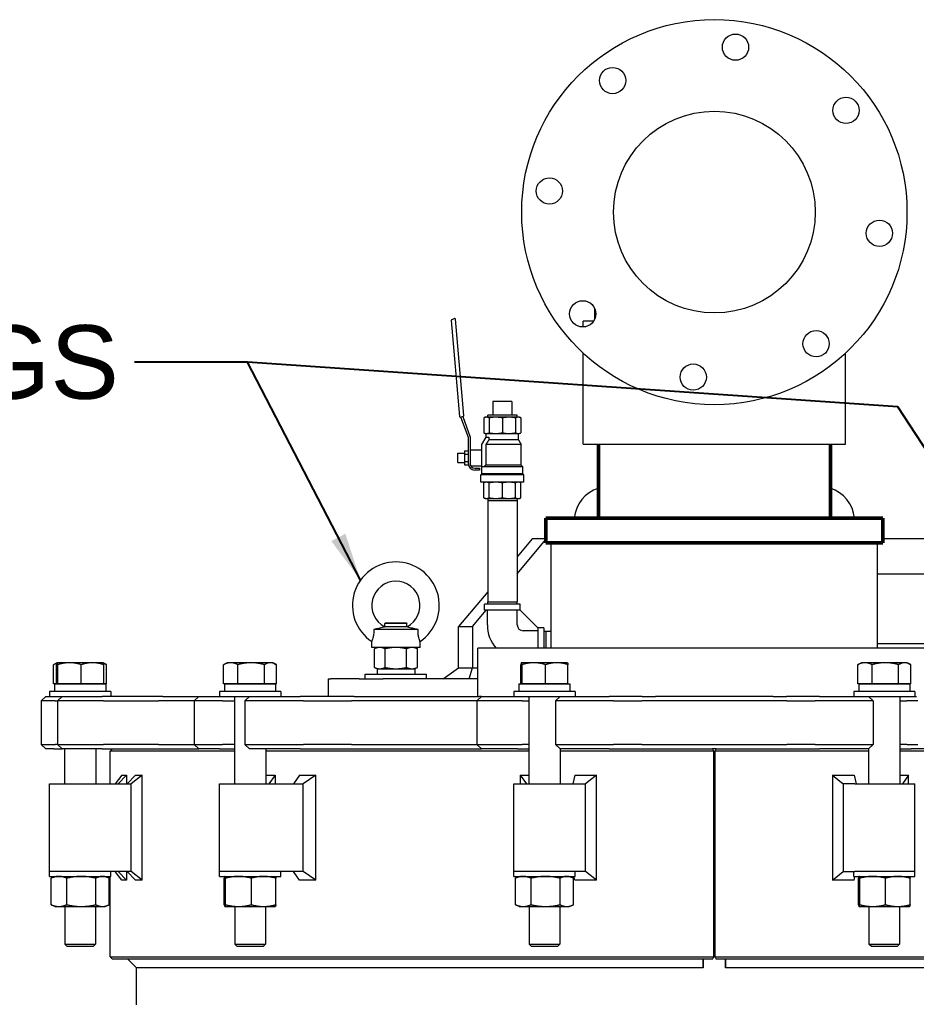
# Model space of a CAD drawing. Header units: inches. Extents: x 17 to 469, y 7 to 301.
# Drawn here: x 199.04 to 224.65, y 127.96 to 155.89 of the extents above; entities that cross this region are included whole.
import ezdxf

# ---------------------------------------------------------------- set-up
doc = ezdxf.new("R2010")
doc.units = ezdxf.units.IN
doc.header["$LTSCALE"] = 14
doc.header["$MEASUREMENT"] = 0
doc.layers.add('Symbol (ANSI)', color=7, linetype='Continuous', lineweight=25)
doc.layers.add('Visible (ANSI)', color=7, linetype='Continuous', lineweight=50)
doc.styles.add('MEMCOR Medium', font='arial.ttf')
doc.dimstyles.new('Default (ANSI)$7', dxfattribs={"dimscale": 14, "dimtxt": 0.15, "dimasz": 0.098425, "dimexe": 0.125, "dimexo": 0.0625, "dimgap": 0.031496, "dimtad": 0, "dimtih": 1, "dimtoh": 1, "dimdec": 4, "dimrnd": 1e-08, "dimzin": 3, "dimdsep": 46, "dimlunit": 5, "dimtxsty": 'MEMCOR Medium', "dimcen": 0.09, "dimdle": 0.393701, "dimclrd": 256, "dimclre": 256, "dimclrt": 256, "dimadec": 0, "dimazin": 1, "dimtfac": 0.8, "dimtofl": 0, "dimtmove": 0, "dimatfit": 3, "dimfxl": 1, "dimfrac": 1, "dimtolj": 1, "dimtzin": 4, "dimlwd": -1, "dimlwe": -1, "dimarcsym": 0})

msp = doc.modelspace()

# ---------------------------------------------------------------- linework, layer by layer
at = {"layer": 'Visible (ANSI)', "linetype": 'Continuous', "lineweight": 18}
for p, q in [((215.4576, 147.64318), (215.4576, 147.31764)), ((211.36529, 147.29204), (211.60558, 144.54552)), ((211.46083, 147.34328), (211.37895, 147.31348)), ((211.72906, 144.57896), (211.48877, 147.32548)), ((215.42822, 147.26714), (215.1336, 147.26714)), ((215.1336, 147.10567), (215.1336, 147.26714)), ((215.1336, 143.75514), (215.1336, 146.35665)), ((222.6226, 143.75514), (222.6226, 146.35665)), ((213.09984, 144.97581), (212.54865, 144.97581)), ((212.54865, 144.97581), (212.54865, 144.58211)), ((213.09984, 144.97581), (213.09984, 144.58211)), ((211.63352, 144.52772), (211.7154, 144.55752)), ((211.85551, 143.94942), (211.64368, 144.53142)), ((211.69473, 144.55), (211.90983, 143.959)), ((212.33425, 144.528), (212.29387, 144.50917)), ((212.29387, 144.50917), (212.29387, 144.08282)), ((212.37154, 144.528), (212.33425, 144.528)), ((212.63673, 144.528), (212.37154, 144.528)), ((213.2429, 144.58211), (212.40559, 144.58211)), ((212.40728, 144.528), (212.40559, 144.58211)), ((212.44922, 144.50917), (212.44922, 144.08282)), ((213.01176, 144.528), (212.63673, 144.528)), ((212.82425, 144.50917), (212.82425, 144.08282)), ((213.27695, 144.528), (213.01176, 144.528)), ((213.19928, 144.50917), (213.19928, 144.08282)), ((213.24121, 144.528), (213.2429, 144.58211)), ((213.31425, 144.528), (213.27695, 144.528)), ((213.31425, 144.528), (213.35462, 144.50917)), ((213.35462, 144.50917), (213.35462, 144.08282)), ((211.85551, 143.1975), (211.85551, 143.94942)), ((211.90983, 143.959), (211.90983, 143.368)), ((212.24237, 143.75242), (212.35875, 143.95399)), ((212.33425, 144.064), (212.29387, 144.08282)), ((212.33425, 144.064), (212.37154, 144.064)), ((212.35875, 143.95399), (212.35875, 144.064)), ((212.35875, 143.95399), (212.43821, 143.95399)), ((212.37154, 144.064), (212.63673, 144.064)), ((212.43821, 143.95399), (212.43821, 143.8784)), ((213.28975, 143.8784), (212.43821, 143.8784)), ((212.63673, 144.064), (213.01176, 144.064)), ((213.01176, 144.064), (213.27695, 144.064)), ((213.27695, 144.064), (213.31425, 144.064)), ((213.28975, 143.8784), (213.28975, 144.064)), ((213.28975, 143.8784), (213.36248, 143.75242)), ((213.31425, 144.064), (213.35462, 144.08282)), ((211.74687, 143.56892), (211.85551, 143.56892)), ((211.74687, 143.56892), (211.74687, 143.46846)), ((211.90983, 143.5942), (212.24237, 143.5942)), ((212.24237, 143.11507), (212.24237, 143.75242)), ((212.35305, 143.75242), (212.35305, 143.15871)), ((213.36248, 143.75242), (212.35305, 143.75242)), ((213.36248, 143.15871), (213.36248, 143.75242)), ((215.1336, 143.75514), (222.6226, 143.75514)), ((211.55675, 143.2375), (211.55675, 143.4985)), ((211.55675, 143.4985), (211.74687, 143.4985)), ((211.74687, 143.46846), (211.85551, 143.46846)), ((211.74687, 143.46846), (211.74687, 143.26754)), ((211.90983, 143.368), (211.90983, 143.1975)), ((211.55675, 143.2375), (211.74687, 143.2375)), ((211.74687, 143.26754), (211.85551, 143.26754)), ((211.74687, 143.26754), (211.74687, 143.16708)), ((211.74687, 143.16708), (211.85811, 143.16708)), ((211.92293, 143.1418), (212.24237, 143.1418)), ((212.03483, 143.0725), (212.16737, 143.0725)), ((212.16737, 143.01818), (212.03483, 143.01818)), ((212.16737, 143.0725), (212.16737, 143.01818)), ((212.30375, 143.11507), (212.24237, 143.11507)), ((212.24237, 142.90885), (212.24237, 143.11507)), ((213.40612, 143.11507), (212.30375, 143.11507)), ((213.36248, 143.15871), (212.35305, 143.15871)), ((213.36248, 143.15871), (213.40612, 143.11507)), ((213.40612, 142.90885), (213.40612, 143.11507)), ((212.24237, 142.90885), (212.21175, 142.87822)), ((213.43675, 142.87822), (212.21175, 142.87822)), ((212.21175, 142.672), (212.21175, 142.87822)), ((213.40612, 142.90885), (212.24237, 142.90885)), ((213.40612, 142.90885), (213.43675, 142.87822)), ((213.43675, 142.672), (213.43675, 142.87822)), ((213.43675, 142.672), (212.21175, 142.672)), ((212.33425, 142.672), (212.29387, 142.65317)), ((212.29387, 142.22682), (212.29387, 142.65317)), ((212.44922, 142.22682), (212.44922, 142.65317)), ((212.82425, 142.22682), (212.82425, 142.65317)), ((213.19928, 142.22682), (213.19928, 142.65317)), ((213.31425, 142.672), (213.35462, 142.65317)), ((213.35462, 142.22682), (213.35462, 142.65317)), ((212.33425, 142.208), (212.29387, 142.22682)), ((212.33425, 142.208), (212.37154, 142.208)), ((212.37154, 142.208), (212.63673, 142.208)), ((212.40728, 142.208), (212.40559, 142.15389)), ((212.40559, 142.15389), (213.2429, 142.15389)), ((212.40559, 142.15389), (212.40559, 139.2531)), ((212.63673, 142.208), (213.01176, 142.208)), ((213.01176, 142.208), (213.27695, 142.208)), ((213.24121, 142.208), (213.2429, 142.15389)), ((213.2429, 142.15389), (213.2429, 139.2531)), ((213.27695, 142.208), (213.31425, 142.208)), ((213.31425, 142.208), (213.35462, 142.22682)), ((213.67772, 141.05389), (213.2429, 140.53808)), ((214.0656, 141.05389), (213.67772, 141.05389)), ((226.87561, 141.05389), (223.6906, 141.05389)), ((213.2429, 140.05949), (214.0656, 141.03543)), ((223.53435, 140.92889), (214.22185, 140.92889)), ((214.22185, 137.92889), (214.22185, 140.92889)), ((223.53435, 137.92889), (223.53435, 140.92889)), ((223.53435, 140.05389), (227.1184, 140.05389)), ((212.40559, 139.54482), (211.57025, 138.55389)), ((213.33684, 139.18499), (212.31165, 139.18499)), ((212.31165, 139.01412), (212.31165, 139.18499)), ((212.40559, 139.2531), (213.2429, 139.2531)), ((212.40772, 139.18499), (212.40559, 139.2531)), ((213.24077, 139.18499), (213.2429, 139.2531)), ((213.33684, 139.01412), (213.33684, 139.18499)), ((211.9737, 138.55389), (212.36167, 139.01412)), ((213.33533, 139.01412), (212.31165, 139.01412)), ((212.39708, 138.59444), (212.39708, 139.01412)), ((213.24959, 138.59444), (213.24959, 139.01412)), ((213.33533, 139.01412), (213.33533, 139.01564)), ((213.33533, 139.01564), (213.836, 138.51497)), ((210.10427, 138.54324), (209.46534, 138.54324)), ((209.4848, 138.65389), (209.4723, 138.64139)), ((210.0973, 138.64139), (209.4723, 138.64139)), ((209.4723, 138.54324), (209.4723, 138.64139)), ((209.4848, 138.65389), (210.0848, 138.65389)), ((210.0848, 138.65389), (210.0973, 138.64139)), ((210.0973, 138.54324), (210.0973, 138.64139)), ((211.57025, 137.36639), (211.57025, 138.55389)), ((211.57025, 138.55389), (211.9737, 138.55389)), ((211.9737, 138.55389), (211.9737, 137.36639)), ((210.41695, 138.4647), (209.15266, 138.4647)), ((213.83448, 138.42924), (213.4148, 138.42924)), ((214.00535, 138.51649), (213.83448, 138.51649)), ((213.836, 138.51497), (213.83448, 138.51497)), ((213.83448, 138.51497), (213.83448, 137.92889)), ((214.00535, 138.51649), (214.00535, 137.92889)), ((214.00535, 138.42041), (214.07346, 138.42254)), ((214.07346, 137.92889), (214.07346, 138.42254)), ((214.07346, 138.42254), (214.22185, 138.42254)), ((209.09583, 137.95289), (209.09583, 138.12251)), ((210.47378, 137.95289), (210.47378, 138.12251)), ((227.28243, 138.05389), (223.53435, 138.05389)), ((210.47378, 137.95289), (209.09583, 137.95289)), ((209.2538, 137.95289), (209.17166, 137.91458)), ((209.17166, 137.38219), (209.17166, 137.91458)), ((209.47823, 137.38219), (209.47823, 137.91458)), ((210.09138, 137.38219), (210.09138, 137.91458)), ((210.3158, 137.95289), (210.39795, 137.91458)), ((210.39795, 137.38219), (210.39795, 137.91458)), ((225.6281, 137.92889), (212.1281, 137.92889)), ((212.1281, 136.55389), (212.1281, 137.92889)), ((200.01222, 136.91352), (200.01222, 137.45893)), ((200.11231, 137.51714), (200.02969, 137.46944)), ((200.0968, 136.91352), (200.0968, 137.45893)), ((200.11296, 137.51752), (200.11231, 137.51714)), ((200.11361, 137.51752), (200.11296, 137.51752)), ((200.46649, 137.51752), (200.11361, 137.51752)), ((200.13041, 136.91352), (200.13041, 137.45893)), ((201.12184, 137.51752), (200.46649, 137.51752)), ((200.80257, 136.91352), (200.80257, 137.45893)), ((201.42496, 137.51752), (201.12184, 137.51752)), ((201.42496, 137.51752), (201.42561, 137.51714)), ((201.42561, 137.51714), (201.50823, 137.46944)), ((201.44112, 136.91352), (201.44112, 137.45893)), ((201.5257, 136.91352), (201.5257, 137.45893)), ((204.86455, 136.91352), (204.86455, 137.45893)), ((204.96529, 137.51752), (204.88202, 137.46944)), ((205.06829, 137.51752), (204.96529, 137.51752)), ((205.6504, 137.51752), (205.06829, 137.51752)), ((205.27203, 136.91352), (205.27203, 137.45893)), ((206.2034, 137.51752), (205.6504, 137.51752)), ((206.02877, 136.91352), (206.02877, 137.45893)), ((206.27729, 137.51752), (206.2034, 137.51752)), ((206.27729, 137.51752), (206.36056, 137.46944)), ((206.37803, 136.91352), (206.37803, 137.45893)), ((213.35361, 136.91352), (213.35361, 137.45893)), ((213.36977, 137.51752), (213.36913, 137.51714)), ((213.37042, 137.51752), (213.36977, 137.51752)), ((213.7233, 137.51752), (213.37042, 137.51752)), ((213.38722, 136.91352), (213.38722, 137.45893)), ((214.37866, 137.51752), (213.7233, 137.51752)), ((214.05938, 136.91352), (214.05938, 137.45893)), ((214.68177, 137.51752), (214.37866, 137.51752)), ((214.68177, 137.51752), (214.68242, 137.51714)), ((214.69793, 136.91352), (214.69793, 137.45893)), ((222.9737, 136.91352), (222.9737, 137.45893)), ((223.07443, 137.51752), (222.99116, 137.46944)), ((223.17743, 137.51752), (223.07443, 137.51752)), ((223.75954, 137.51752), (223.17743, 137.51752)), ((223.38117, 136.91352), (223.38117, 137.45893)), ((224.31254, 137.51752), (223.75954, 137.51752)), ((224.13791, 136.91352), (224.13791, 137.45893)), ((224.38643, 137.51752), (224.31254, 137.51752)), ((224.38643, 137.51752), (224.46971, 137.46944)), ((224.48717, 136.91352), (224.48717, 137.45893)), ((208.9098, 137.18789), (210.6598, 137.18789)), ((208.9098, 137.05389), (208.9098, 137.18789)), ((209.2538, 137.34389), (209.17166, 137.38219)), ((209.2483, 137.34389), (210.3213, 137.34389)), ((209.2483, 137.34389), (209.2483, 137.18789)), ((210.3158, 137.34389), (210.39795, 137.38219)), ((210.3213, 137.34389), (210.3213, 137.18789)), ((210.6598, 137.05389), (210.6598, 137.18789)), ((211.13871, 137.05389), (211.57025, 137.36639)), ((211.57025, 137.36639), (211.9737, 137.36639)), ((211.87837, 137.05389), (211.9737, 137.36639)), ((211.9737, 137.36639), (212.1281, 137.36639)), ((200.0968, 136.91352), (200.01222, 136.91352)), ((200.03946, 136.91351), (201.49846, 136.91351)), ((200.03946, 136.91351), (200.03946, 136.69451)), ((200.11361, 136.91352), (200.0968, 136.91352)), ((200.11296, 136.91352), (200.11296, 136.91351)), ((200.13041, 136.91352), (200.11361, 136.91352)), ((200.46649, 136.91352), (200.13041, 136.91352)), ((200.80257, 136.91352), (200.46649, 136.91352)), ((201.12184, 136.91352), (200.80257, 136.91352)), ((201.44112, 136.91352), (201.12184, 136.91352)), ((201.42496, 136.91352), (201.42496, 136.91351)), ((201.5257, 136.91352), (201.44112, 136.91352)), ((201.49846, 136.91351), (201.49846, 136.69451)), ((205.06829, 136.91352), (204.86455, 136.91352)), ((204.89179, 136.91351), (206.35079, 136.91351)), ((204.89179, 136.91351), (204.89179, 136.69451)), ((204.96529, 136.91352), (204.96529, 136.91351)), ((205.27203, 136.91352), (205.06829, 136.91352)), ((205.6504, 136.91352), (205.27203, 136.91352)), ((206.02877, 136.91352), (205.6504, 136.91352)), ((206.2034, 136.91352), (206.02877, 136.91352)), ((206.37803, 136.91352), (206.2034, 136.91352)), ((206.27729, 136.91352), (206.27729, 136.91351)), ((206.35079, 136.91351), (206.35079, 136.69451)), ((207.84641, 137.05389), (207.92492, 137.05389)), ((207.84641, 137.05389), (207.84641, 136.55389)), ((208.73182, 137.05389), (207.92492, 137.05389)), ((208.73182, 137.05389), (209.42228, 137.05389)), ((212.1281, 137.05389), (209.42228, 137.05389)), ((213.29627, 136.91351), (214.75527, 136.91351)), ((213.29627, 136.91351), (213.29627, 136.69451)), ((213.37042, 136.91352), (213.35361, 136.91352)), ((213.36977, 136.91352), (213.36977, 136.91351)), ((213.38722, 136.91352), (213.37042, 136.91352)), ((213.7233, 136.91352), (213.38722, 136.91352)), ((214.05938, 136.91352), (213.7233, 136.91352)), ((214.37866, 136.91352), (214.05938, 136.91352)), ((214.69793, 136.91352), (214.37866, 136.91352)), ((214.68177, 136.91352), (214.68177, 136.91351)), ((214.75527, 136.91351), (214.75527, 136.69451)), ((223.17743, 136.91352), (222.9737, 136.91352)), ((223.00093, 136.91351), (224.45993, 136.91351)), ((223.00093, 136.91351), (223.00093, 136.69451)), ((223.07443, 136.91352), (223.07443, 136.91351)), ((223.38117, 136.91352), (223.17743, 136.91352)), ((223.75954, 136.91352), (223.38117, 136.91352)), ((224.13791, 136.91352), (223.75954, 136.91352)), ((224.31254, 136.91352), (224.13791, 136.91352)), ((224.48717, 136.91352), (224.31254, 136.91352)), ((224.38643, 136.91352), (224.38643, 136.91351)), ((224.45993, 136.91351), (224.45993, 136.69451)), ((201.64396, 136.69451), (199.89396, 136.69451)), ((199.89396, 136.69451), (199.89396, 136.55389)), ((201.64396, 136.69451), (201.64396, 136.55389)), ((206.49629, 136.69451), (204.74629, 136.69451)), ((204.74629, 136.69451), (204.74629, 136.55389)), ((206.49629, 136.69451), (206.49629, 136.55389)), ((214.90077, 136.69451), (213.15077, 136.69451)), ((213.15077, 136.69451), (213.15077, 136.55389)), ((214.90077, 136.69451), (214.90077, 136.55389)), ((224.60543, 136.69451), (222.85543, 136.69451)), ((222.85543, 136.69451), (222.85543, 136.55389)), ((224.60543, 136.69451), (224.60543, 136.55389)), ((199.7897, 136.55389), (199.6597, 136.42389)), ((199.68127, 136.42389), (199.6597, 136.42389)), ((199.6597, 136.42389), (199.6597, 135.18389)), ((199.74423, 136.42389), (199.68127, 136.42389)), ((200.05274, 136.42389), (199.74423, 136.42389)), ((199.7897, 136.55389), (199.80847, 136.55389)), ((199.80847, 136.55389), (199.87101, 136.55389)), ((199.87101, 136.55389), (199.89396, 136.55389)), ((199.89396, 136.55389), (200.25627, 136.55389)), ((200.05274, 136.42389), (200.12627, 136.42389)), ((200.25627, 136.55389), (200.12627, 136.42389)), ((200.13747, 136.42389), (200.12627, 136.42389)), ((200.12627, 136.42389), (200.12627, 135.18389)), ((200.22671, 136.42389), (200.13747, 136.42389)), ((201.43616, 136.42389), (200.22671, 136.42389)), ((200.25627, 136.55389), (200.26164, 136.55389)), ((200.26164, 136.55389), (200.35029, 136.55389)), ((200.35029, 136.55389), (201.40251, 136.55389)), ((202.38782, 136.55389), (201.40251, 136.55389)), ((201.43616, 136.42389), (202.42147, 136.42389)), ((203.13038, 136.55389), (202.38782, 136.55389)), ((202.42147, 136.42389), (203.0108, 136.42389)), ((204.02367, 136.42389), (203.0108, 136.42389)), ((203.13038, 136.55389), (204.15367, 136.55389)), ((204.15367, 136.55389), (204.02367, 136.42389)), ((204.27961, 136.42389), (204.02367, 136.42389)), ((204.02367, 136.42389), (204.02367, 135.18389)), ((204.15367, 136.55389), (204.37634, 136.55389)), ((204.4779, 136.42389), (204.27961, 136.42389)), ((204.37634, 136.55389), (204.57331, 136.55389)), ((204.83816, 136.42389), (204.4779, 136.42389)), ((204.57331, 136.55389), (204.74624, 136.55389)), ((204.74629, 136.55389), (204.74624, 136.55389)), ((204.74629, 136.55389), (205.60205, 136.55389)), ((204.83816, 136.42389), (205.17379, 136.42389)), ((205.17379, 136.55389), (205.17379, 134.05389)), ((205.60205, 136.55389), (205.47205, 136.42389)), ((205.55225, 136.42389), (205.47205, 136.42389)), ((205.47205, 136.42389), (205.47205, 135.18389)), ((205.76977, 136.42389), (205.55225, 136.42389)), ((205.60205, 136.55389), (205.64054, 136.55389)), ((205.64054, 136.55389), (205.85663, 136.55389)), ((207.14499, 136.42389), (205.76977, 136.42389)), ((205.85663, 136.55389), (207.05307, 136.55389)), ((207.77436, 136.55389), (207.05307, 136.55389)), ((207.14499, 136.42389), (207.86629, 136.42389)), ((208.59813, 136.55389), (207.77436, 136.55389)), ((207.86629, 136.42389), (208.52007, 136.42389)), ((212.09992, 136.42389), (208.52007, 136.42389)), ((208.59813, 136.55389), (212.16219, 136.55389)), ((212.22992, 136.55389), (212.09992, 136.42389)), ((212.7896, 136.42389), (212.09992, 136.42389)), ((212.09992, 136.42389), (212.09992, 135.18389)), ((212.22992, 136.55389), (212.16219, 136.55389)), ((212.22992, 136.55389), (212.82994, 136.55389)), ((213.07009, 136.42389), (212.7896, 136.42389)), ((212.82994, 136.55389), (213.10857, 136.55389)), ((213.38558, 136.42389), (213.07009, 136.42389)), ((213.10857, 136.55389), (213.26, 136.55389)), ((213.26008, 136.55389), (213.26, 136.55389)), ((213.26008, 136.55389), (214.47298, 136.55389)), ((213.38558, 136.42389), (213.57827, 136.42389)), ((213.57827, 136.55389), (213.57827, 134.05389)), ((214.47298, 136.55389), (214.34298, 136.42389)), ((214.53768, 136.42389), (214.34298, 136.42389)), ((214.34298, 136.42389), (214.34298, 135.18389)), ((214.47298, 136.55389), (214.56644, 136.55389)), ((214.8252, 136.42389), (214.53768, 136.42389)), ((214.56644, 136.55389), (214.85206, 136.55389)), ((215.9977, 136.42389), (214.8252, 136.42389)), ((214.85206, 136.55389), (215.87213, 136.55389)), ((216.13614, 136.55389), (215.87213, 136.55389)), ((215.9977, 136.42389), (216.26171, 136.42389)), ((216.8204, 136.55389), (216.13614, 136.55389)), ((216.26171, 136.42389), (216.80477, 136.42389)), ((220.95144, 136.42389), (216.80477, 136.42389)), ((216.8204, 136.55389), (217.19671, 136.55389)), ((220.5595, 136.55389), (217.19671, 136.55389)), ((220.5595, 136.55389), (220.93581, 136.55389)), ((221.62007, 136.55389), (220.93581, 136.55389)), ((220.95144, 136.42389), (221.4945, 136.42389)), ((221.4945, 136.42389), (221.75851, 136.42389)), ((221.88408, 136.55389), (221.62007, 136.55389)), ((222.931, 136.42389), (221.75851, 136.42389)), ((221.88408, 136.55389), (222.90415, 136.55389)), ((222.90415, 136.55389), (223.18977, 136.55389)), ((223.21853, 136.42389), (222.931, 136.42389)), ((223.18977, 136.55389), (223.28322, 136.55389)), ((223.41322, 136.42389), (223.21853, 136.42389)), ((223.28322, 136.55389), (223.41322, 136.42389)), ((223.28322, 136.55389), (224.49613, 136.55389)), ((223.41322, 136.42389), (223.41322, 135.18389)), ((224.17793, 136.55389), (224.17793, 134.05389)), ((224.17793, 136.42389), (224.37063, 136.42389)), ((224.68612, 136.42389), (224.37063, 136.42389)), ((224.4962, 136.55389), (224.49613, 136.55389)), ((224.4962, 136.55389), (224.64764, 136.55389)), ((199.6597, 135.18389), (199.68127, 135.18389)), ((199.7897, 135.05389), (199.6597, 135.18389)), ((199.68127, 135.18389), (199.74423, 135.18389)), ((199.74423, 135.18389), (200.05274, 135.18389)), ((200.12627, 135.18389), (200.05274, 135.18389)), ((200.12627, 135.18389), (200.13747, 135.18389)), ((200.25627, 135.05389), (200.12627, 135.18389)), ((200.13747, 135.18389), (200.22671, 135.18389)), ((200.22671, 135.18389), (201.43616, 135.18389)), ((202.42147, 135.18389), (201.43616, 135.18389)), ((203.0108, 135.18389), (202.42147, 135.18389)), ((203.0108, 135.18389), (204.02367, 135.18389)), ((204.02367, 135.18389), (204.27961, 135.18389)), ((204.15367, 135.05389), (204.02367, 135.18389)), ((204.27961, 135.18389), (204.4779, 135.18389)), ((204.4779, 135.18389), (204.83816, 135.18389)), ((205.17379, 135.18389), (204.83816, 135.18389)), ((205.47205, 135.18389), (205.55225, 135.18389)), ((205.60205, 135.05389), (205.47205, 135.18389)), ((205.55225, 135.18389), (205.76977, 135.18389)), ((205.76977, 135.18389), (207.14499, 135.18389)), ((207.86629, 135.18389), (207.14499, 135.18389)), ((208.52007, 135.18389), (207.86629, 135.18389)), ((208.52007, 135.18389), (212.09992, 135.18389)), ((212.09992, 135.18389), (212.7896, 135.18389)), ((212.22992, 135.05389), (212.09992, 135.18389)), ((212.7896, 135.18389), (213.07009, 135.18389)), ((213.07009, 135.18389), (213.38558, 135.18389)), ((213.57827, 135.18389), (213.38558, 135.18389)), ((214.34298, 135.18389), (214.53768, 135.18389)), ((214.47298, 135.05389), (214.34298, 135.18389)), ((214.53768, 135.18389), (214.8252, 135.18389)), ((214.8252, 135.18389), (215.9977, 135.18389)), ((216.26171, 135.18389), (215.9977, 135.18389)), ((216.80477, 135.18389), (216.26171, 135.18389)), ((216.80477, 135.18389), (220.95144, 135.18389)), ((221.4945, 135.18389), (220.95144, 135.18389)), ((221.75851, 135.18389), (221.4945, 135.18389)), ((221.75851, 135.18389), (222.931, 135.18389)), ((222.931, 135.18389), (223.21853, 135.18389)), ((223.21853, 135.18389), (223.41322, 135.18389)), ((223.28322, 135.05389), (223.41322, 135.18389)), ((224.37063, 135.18389), (224.17793, 135.18389)), ((224.37063, 135.18389), (224.68612, 135.18389)), ((199.80847, 135.05389), (199.7897, 135.05389)), ((199.87101, 135.05389), (199.80847, 135.05389)), ((200.01909, 135.05389), (199.87101, 135.05389)), ((200.01909, 135.05389), (200.25627, 135.05389)), ((200.26164, 135.05389), (200.25627, 135.05389)), ((200.35029, 135.05389), (200.26164, 135.05389)), ((200.32146, 135.05389), (200.32146, 134.05389)), ((201.40251, 135.05389), (200.35029, 135.05389)), ((201.21646, 135.05389), (201.21646, 134.05389)), ((201.40251, 135.05389), (202.38782, 135.05389)), ((201.69039, 135.05389), (201.62789, 134.99139)), ((205.17379, 134.99139), (201.62789, 134.99139)), ((201.62789, 134.05389), (201.62789, 134.99139)), ((202.38782, 135.05389), (202.96051, 135.05389)), ((202.96051, 135.05389), (204.15367, 135.05389)), ((204.37634, 135.05389), (204.15367, 135.05389)), ((204.57331, 135.05389), (204.37634, 135.05389)), ((204.74624, 135.05389), (204.57331, 135.05389)), ((204.74624, 135.05389), (205.17379, 135.05389)), ((205.64054, 135.05389), (205.60205, 135.05389)), ((205.85663, 135.05389), (205.64054, 135.05389)), ((207.05307, 135.05389), (205.85663, 135.05389)), ((206.06879, 135.05389), (206.06879, 134.05389)), ((213.57827, 134.99139), (206.06879, 134.99139)), ((207.05307, 135.05389), (207.77436, 135.05389)), ((207.77436, 135.05389), (208.33527, 135.05389)), ((208.33527, 135.05389), (212.22992, 135.05389)), ((212.82994, 135.05389), (212.22992, 135.05389)), ((213.10857, 135.05389), (212.82994, 135.05389)), ((213.26, 135.05389), (213.10857, 135.05389)), ((213.26, 135.05389), (213.57827, 135.05389)), ((214.56644, 135.05389), (214.47298, 135.05389)), ((214.47327, 135.05389), (214.47327, 134.05389)), ((218.86305, 134.99139), (214.47327, 134.99139)), ((214.85206, 135.05389), (214.56644, 135.05389)), ((215.87213, 135.05389), (214.85206, 135.05389)), ((215.87213, 135.05389), (216.13614, 135.05389)), ((216.13614, 135.05389), (216.53497, 135.05389)), ((216.53497, 135.05389), (218.82382, 135.05389)), ((218.93239, 135.05389), (218.82382, 135.05389)), ((218.86305, 129.11639), (218.86305, 134.99139)), ((223.28293, 134.99139), (218.89316, 134.99139)), ((218.89316, 134.99139), (218.89316, 129.11639)), ((218.93239, 135.05389), (221.22124, 135.05389)), ((221.22124, 135.05389), (221.62007, 135.05389)), ((221.62007, 135.05389), (221.88408, 135.05389)), ((222.90415, 135.05389), (221.88408, 135.05389)), ((223.18977, 135.05389), (222.90415, 135.05389)), ((223.28322, 135.05389), (223.18977, 135.05389)), ((223.28293, 135.05389), (223.28293, 134.05389)), ((224.17793, 135.05389), (224.4962, 135.05389)), ((231.68742, 134.99139), (224.17793, 134.99139)), ((224.64764, 135.05389), (224.4962, 135.05389)), ((224.92626, 135.05389), (224.64764, 135.05389)), ((218.86305, 134.74139), (218.89316, 134.74139)), ((218.87808, 132.05389), (218.87808, 134.74139)), ((218.8781, 132.05389), (218.8781, 134.74139)), ((201.96003, 134.30362), (201.76907, 134.05389)), ((202.09492, 134.30362), (201.85188, 134.05389)), ((201.96003, 134.30362), (202.09492, 134.30362)), ((202.09492, 134.30362), (202.09492, 134.05389)), ((202.35004, 134.30362), (202.1107, 134.05389)), ((202.54224, 134.30362), (202.222, 134.05389)), ((202.35004, 134.30362), (202.54224, 134.30362)), ((202.54224, 131.30416), (202.54224, 134.30362)), ((206.06879, 134.30362), (206.33683, 134.30362)), ((206.33683, 134.30362), (206.15523, 134.05389)), ((206.33683, 134.30362), (206.33683, 134.05389)), ((207.03385, 134.30362), (206.86233, 134.05389)), ((207.03385, 134.30362), (207.50162, 134.30362)), ((207.50162, 134.30362), (207.13792, 134.05389)), ((207.50162, 131.30416), (207.50162, 134.30362)), ((213.33651, 134.30362), (213.33651, 134.05389)), ((213.33651, 134.30362), (213.57827, 134.30362)), ((213.33651, 134.30362), (213.50925, 134.05389)), ((214.89131, 134.30362), (214.83358, 134.05389)), ((214.89131, 134.30362), (215.50933, 134.30362)), ((215.50933, 134.30362), (215.19962, 134.05389)), ((215.50933, 131.30416), (215.50933, 134.30362)), ((222.24688, 134.30362), (222.24688, 131.30416)), ((222.24688, 134.30362), (222.8649, 134.30362)), ((222.24688, 134.30362), (222.55659, 134.05389)), ((222.8649, 134.30362), (222.92263, 134.05389)), ((224.17793, 134.30362), (224.4197, 134.30362)), ((224.4197, 134.30362), (224.24696, 134.05389)), ((224.4197, 134.05389), (224.4197, 134.30362)), ((199.89396, 134.05389), (200.99543, 134.05389)), ((199.89396, 131.55389), (199.89396, 134.05389)), ((200.99543, 134.05389), (202.222, 134.05389)), ((202.222, 131.55389), (202.222, 134.05389)), ((204.74629, 134.05389), (206.24001, 134.05389)), ((204.74629, 131.55389), (204.74629, 134.05389)), ((206.24001, 134.05389), (207.13792, 134.05389)), ((207.13792, 131.55389), (207.13792, 134.05389)), ((213.15077, 134.05389), (214.87096, 134.05389)), ((213.15077, 131.55389), (213.15077, 134.05389)), ((214.87096, 134.05389), (215.19962, 134.05389)), ((215.19962, 131.55389), (215.19962, 134.05389)), ((222.88525, 134.05389), (222.55659, 134.05389)), ((222.55659, 134.05389), (222.55659, 131.55389)), ((222.88525, 134.05389), (224.60543, 134.05389)), ((224.60543, 131.55389), (224.60543, 134.05389)), ((218.89316, 132.05389), (218.86305, 132.05389)), ((200.99543, 131.55389), (199.89396, 131.55389)), ((200.99543, 131.55389), (199.89396, 131.55389)), ((199.89396, 131.41326), (199.89396, 131.55389)), ((202.222, 131.55389), (200.99543, 131.55389)), ((201.64396, 131.41326), (201.64396, 131.55389)), ((201.96003, 131.30416), (201.76907, 131.55389)), ((202.09492, 131.30416), (201.85188, 131.55389)), ((202.09492, 131.55389), (202.09492, 131.30416)), ((202.35004, 131.30416), (202.1107, 131.55389)), ((202.54224, 131.30416), (202.222, 131.55389)), ((206.24001, 131.55389), (204.74629, 131.55389)), ((206.24001, 131.55389), (204.74629, 131.55389)), ((204.74629, 131.41326), (204.74629, 131.55389)), ((207.13792, 131.55389), (206.24001, 131.55389)), ((206.49629, 131.41326), (206.49629, 131.55389)), ((207.03385, 131.30416), (206.86233, 131.55389)), ((207.50162, 131.30416), (207.13792, 131.55389)), ((214.87096, 131.55389), (213.15077, 131.55389)), ((214.87096, 131.55389), (213.15077, 131.55389)), ((213.15077, 131.41326), (213.15077, 131.55389)), ((215.19962, 131.55389), (214.87096, 131.55389)), ((214.90077, 131.41326), (214.90077, 131.55389)), ((215.50933, 131.30416), (215.19962, 131.55389)), ((222.24688, 131.30416), (222.55659, 131.55389)), ((222.55659, 131.55389), (222.88525, 131.55389)), ((222.85543, 131.41326), (222.85543, 131.55389)), ((224.60543, 131.55389), (222.88525, 131.55389)), ((224.60543, 131.55389), (222.88525, 131.55389)), ((224.60543, 131.41326), (224.60543, 131.55389)), ((199.89396, 131.41326), (201.64396, 131.41326)), ((199.93955, 130.60613), (199.93955, 131.3614)), ((200.04996, 131.41326), (199.95869, 131.3707)), ((200.38616, 130.60613), (200.38616, 131.3614)), ((201.21557, 130.60613), (201.21557, 131.3614)), ((201.48796, 131.41326), (201.57923, 131.3707)), ((201.59837, 130.60613), (201.59837, 131.3614)), ((201.62789, 129.11639), (201.62789, 131.41326)), ((202.09492, 131.30416), (201.96003, 131.30416)), ((202.54224, 131.30416), (202.35004, 131.30416)), ((204.74629, 131.41326), (206.49629, 131.41326)), ((204.88458, 130.60613), (204.88458, 131.3614)), ((204.90229, 131.41326), (204.90158, 131.41293)), ((204.92142, 130.60613), (204.92142, 131.3614)), ((205.65813, 130.60613), (205.65813, 131.3614)), ((206.34029, 131.41326), (206.341, 131.41293)), ((206.358, 130.60613), (206.358, 131.3614)), ((207.50162, 131.30416), (207.03385, 131.30416)), ((213.15077, 131.41326), (214.90077, 131.41326)), ((213.19636, 130.60613), (213.19636, 131.3614)), ((213.30677, 131.41326), (213.2155, 131.3707)), ((213.64297, 130.60613), (213.64297, 131.3614)), ((214.47238, 130.60613), (214.47238, 131.3614)), ((214.74477, 131.41326), (214.83604, 131.3707)), ((214.85519, 130.60613), (214.85519, 131.3614)), ((214.89131, 131.30416), (214.86609, 131.41326)), ((215.50933, 131.30416), (214.89131, 131.30416)), ((222.8649, 131.30416), (222.24688, 131.30416)), ((222.85543, 131.41326), (224.60543, 131.41326)), ((222.8649, 131.30416), (222.89012, 131.41326)), ((222.99372, 130.60613), (222.99372, 131.3614)), ((223.01143, 131.41326), (223.01073, 131.41293)), ((223.03056, 130.60613), (223.03056, 131.3614)), ((223.76727, 130.60613), (223.76727, 131.3614)), ((224.44943, 131.41326), (224.45014, 131.41293)), ((224.46714, 130.60613), (224.46714, 131.3614)), ((200.04996, 130.55426), (199.95869, 130.59682)), ((200.04996, 130.55426), (200.16285, 130.55426)), ((200.16285, 130.55426), (200.80086, 130.55426)), ((200.33146, 130.55426), (200.33146, 129.47963)), ((200.80086, 130.55426), (201.40697, 130.55426)), ((201.20646, 130.55426), (201.20646, 129.47963)), ((201.40697, 130.55426), (201.48796, 130.55426)), ((201.48796, 130.55426), (201.57923, 130.59682)), ((204.90229, 130.55426), (204.90158, 130.55459)), ((204.90229, 130.55426), (204.903, 130.55426)), ((204.903, 130.55426), (205.28977, 130.55426)), ((205.18379, 130.55426), (205.18379, 129.47963)), ((205.28977, 130.55426), (206.00806, 130.55426)), ((206.00806, 130.55426), (206.34029, 130.55426)), ((206.05879, 130.55426), (206.05879, 129.47963)), ((206.34029, 130.55426), (206.341, 130.55459)), ((213.30677, 130.55426), (213.2155, 130.59682)), ((213.30677, 130.55426), (213.41967, 130.55426)), ((213.41967, 130.55426), (214.05768, 130.55426)), ((213.58827, 130.55426), (213.58827, 129.47963)), ((214.05768, 130.55426), (214.66378, 130.55426)), ((214.46327, 130.55426), (214.46327, 129.47963)), ((214.66378, 130.55426), (214.74477, 130.55426)), ((214.74477, 130.55426), (214.83604, 130.59682)), ((223.01143, 130.55426), (223.01073, 130.55459)), ((223.01143, 130.55426), (223.01214, 130.55426)), ((223.01214, 130.55426), (223.39892, 130.55426)), ((223.29293, 130.55426), (223.29293, 129.47963)), ((223.39892, 130.55426), (224.11721, 130.55426)), ((224.11721, 130.55426), (224.44943, 130.55426)), ((224.16793, 130.55426), (224.16793, 129.47963)), ((224.44943, 130.55426), (224.45014, 130.55459)), ((200.33146, 129.47963), (201.20646, 129.47963)), ((200.39962, 129.41351), (200.33146, 129.47963)), ((201.1383, 129.41351), (200.39962, 129.41351)), ((201.1383, 129.41351), (201.20646, 129.47963)), ((205.18379, 129.47963), (206.05879, 129.47963)), ((205.25195, 129.41351), (205.18379, 129.47963)), ((205.99063, 129.41351), (205.25195, 129.41351)), ((205.99063, 129.41351), (206.05879, 129.47963)), ((213.58827, 129.47963), (214.46327, 129.47963)), ((213.65643, 129.41351), (213.58827, 129.47963)), ((214.39511, 129.41351), (213.65643, 129.41351)), ((214.39511, 129.41351), (214.46327, 129.47963)), ((223.29293, 129.47963), (224.16793, 129.47963)), ((223.36109, 129.41351), (223.29293, 129.47963)), ((224.09977, 129.41351), (223.36109, 129.41351)), ((224.09977, 129.41351), (224.16793, 129.47963)), ((201.62789, 129.11639), (218.86305, 129.11639)), ((201.69039, 129.05389), (201.62789, 129.11639)), ((218.82382, 129.05389), (201.69039, 129.05389)), ((202.37779, 128.80389), (202.12779, 129.05389)), ((218.56206, 128.80389), (218.55727, 129.05389)), ((218.56206, 129.05389), (218.56206, 128.80389)), ((218.89316, 129.11639), (236.12832, 129.11639)), ((236.06582, 129.05389), (218.93239, 129.05389)), ((219.19894, 129.05389), (219.19415, 128.80389)), ((219.19415, 128.80389), (219.19415, 129.05389)), ((202.37779, 77.23489), (202.37779, 128.80389)), ((218.56206, 128.80389), (202.37779, 128.80389)), ((235.37842, 128.80389), (219.19415, 128.80389))]:
    msp.add_line(p, q, dxfattribs=at)
at = {"layer": 'Visible (ANSI)'}
for p, q in [((215.5656, 143.75514), (215.5656, 141.64514)), ((222.1906, 143.75514), (222.1906, 141.64514)), ((223.6906, 141.64514), (214.0656, 141.64514)), ((214.0656, 140.94514), (214.0656, 141.64514)), ((223.6906, 140.94514), (223.6906, 141.64514)), ((223.6906, 140.94514), (214.0656, 140.94514)), ((214.5656, 140.92889), (214.5656, 140.94514)), ((223.1906, 140.92889), (223.1906, 140.94514))]:
    msp.add_line(p, q, dxfattribs=at)
at = {"layer": 'Visible (ANSI)', "linetype": 'Continuous', "lineweight": 18}
for centre, radius in [((218.8781, 150.38514), 5.5), ((219.48169, 155.09663), 0.375), ((215.97338, 154.14347), 0.375), ((222.63644, 153.28987), 0.375), ((218.8781, 150.38514), 2.8805), ((214.16661, 150.98873), 0.375), ((223.5896, 149.78155), 0.375), ((215.11977, 147.48041), 0.375), ((221.78283, 146.62681), 0.375), ((218.27451, 145.67364), 0.375)]:
    msp.add_circle(centre, radius, dxfattribs=at)
for centre, radius, start, end in [((211.38609, 147.29386), 0.02088, 110, 185), ((211.46797, 147.32366), 0.02088, 5, 110), ((211.62638, 144.54734), 0.02088, 185, 290), ((211.70826, 144.57714), 0.02088, 290, 5), ((212.03483, 143.1975), 0.17932, 180, 270), ((212.03483, 143.1975), 0.125, 180, 270), ((215.86339, 141.55695), 0.98901, 107.523439, 174.884183), ((221.89282, 141.55695), 0.98901, 5.115817, 72.476561), ((209.7848, 139.15368), 1.24016, 303.748989, 236.251011), ((209.7848, 139.15368), 0.68898, 297.624922, 242.375078), ((213.4148, 138.59444), 1.01772, 180, 220.841231), ((213.4148, 138.59444), 0.1652, 180, 270)]:
    msp.add_arc(centre, radius, start, end, dxfattribs=at)
for points, weights in [([(212.37154, 144.528), (212.33425, 144.528), (212.29387, 144.50917)], [1, 1.0562990584, 1.07162109099]), ([(212.44922, 144.50917), (212.40884, 144.528), (212.37154, 144.528)], [1.07162109099, 1.0562990584, 1]), ([(212.63673, 144.528), (212.54668, 144.528), (212.44922, 144.50917)], [1, 1.0562990584, 1.07162109099]), ([(212.82425, 144.50917), (212.72678, 144.528), (212.63673, 144.528)], [1.07162109099, 1.0562990584, 1]), ([(213.01176, 144.528), (212.92171, 144.528), (212.82425, 144.50917)], [1, 1.0562990584, 1.07162109099]), ([(213.19928, 144.50917), (213.10181, 144.528), (213.01176, 144.528)], [1.07162109099, 1.0562990584, 1]), ([(213.27695, 144.528), (213.23965, 144.528), (213.19928, 144.50917)], [1, 1.0562990584, 1.07162109099]), ([(213.35462, 144.50917), (213.31425, 144.528), (213.27695, 144.528)], [1.07162109099, 1.0562990584, 1]), ([(212.29387, 144.08282), (212.33425, 144.064), (212.37154, 144.064)], [1.07162109099, 1.0562990584, 1]), ([(212.43821, 143.8784), (212.39871, 143.82167), (212.35305, 143.75242)], [1, 1.00361912604, 1]), ([(212.37154, 144.064), (212.40884, 144.064), (212.44922, 144.08282)], [1, 1.0562990584, 1.07162109099]), ([(212.44922, 144.08282), (212.54668, 144.064), (212.63673, 144.064)], [1.07162109099, 1.0562990584, 1]), ([(212.63673, 144.064), (212.72678, 144.064), (212.82425, 144.08282)], [1, 1.0562990584, 1.07162109099]), ([(212.82425, 144.08282), (212.92171, 144.064), (213.01176, 144.064)], [1.07162109099, 1.0562990584, 1]), ([(213.01176, 144.064), (213.10181, 144.064), (213.19928, 144.08282)], [1, 1.0562990584, 1.07162109099]), ([(213.19928, 144.08282), (213.23965, 144.064), (213.27695, 144.064)], [1.07162109099, 1.0562990584, 1]), ([(213.27695, 144.064), (213.31425, 144.064), (213.35462, 144.08282)], [1, 1.0562990584, 1.07162109099]), ([(212.35305, 143.15871), (212.32936, 143.13797), (212.30375, 143.11507)], [1.00000480453, 1.0009720909, 1]), ([(212.37154, 142.672), (212.33425, 142.672), (212.29387, 142.65317)], [1, 1.04927042368, 1.05740736242]), ([(212.44922, 142.65317), (212.40884, 142.672), (212.37154, 142.672)], [1.05740736242, 1.04927042368, 1]), ([(212.63673, 142.672), (212.54668, 142.672), (212.44922, 142.65317)], [1, 1.04927042368, 1.05740736242]), ([(212.82425, 142.65317), (212.72678, 142.672), (212.63673, 142.672)], [1.05740736242, 1.04927042368, 1]), ([(213.01176, 142.672), (212.92171, 142.672), (212.82425, 142.65317)], [1, 1.04927042368, 1.05740736242]), ([(213.19928, 142.65317), (213.10181, 142.672), (213.01176, 142.672)], [1.05740736242, 1.04927042368, 1]), ([(213.27695, 142.672), (213.23965, 142.672), (213.19928, 142.65317)], [1, 1.04927042368, 1.05740736242]), ([(213.35462, 142.65317), (213.31425, 142.672), (213.27695, 142.672)], [1.05740736242, 1.04927042368, 1]), ([(212.29387, 142.22682), (212.33425, 142.208), (212.37154, 142.208)], [1.05740736242, 1.04927042368, 1]), ([(212.37154, 142.208), (212.40884, 142.208), (212.44922, 142.22682)], [1, 1.04927042368, 1.05740736242]), ([(212.44922, 142.22682), (212.54668, 142.208), (212.63673, 142.208)], [1.05740736242, 1.04927042368, 1]), ([(212.63673, 142.208), (212.72678, 142.208), (212.82425, 142.22682)], [1, 1.04927042368, 1.05740736242]), ([(212.82425, 142.22682), (212.92171, 142.208), (213.01176, 142.208)], [1.05740736242, 1.04927042368, 1]), ([(213.01176, 142.208), (213.10181, 142.208), (213.19928, 142.22682)], [1, 1.04927042368, 1.05740736242]), ([(213.19928, 142.22682), (213.23965, 142.208), (213.27695, 142.208)], [1.05740736242, 1.04927042368, 1]), ([(213.27695, 142.208), (213.31425, 142.208), (213.35462, 142.22682)], [1, 1.04927042368, 1.05740736242]), ([(209.32494, 137.95289), (209.2538, 137.95289), (209.17166, 137.91458)], [1, 1.0379548493, 1]), ([(209.47823, 137.91458), (209.39608, 137.95289), (209.32494, 137.95289)], [1, 1.0379548493, 1]), ([(209.7848, 137.95289), (209.64252, 137.95289), (209.47823, 137.91458)], [1, 1.0379548493, 1]), ([(210.09138, 137.91458), (209.92708, 137.95289), (209.7848, 137.95289)], [1, 1.0379548493, 1]), ([(210.24466, 137.95289), (210.17352, 137.95289), (210.09138, 137.91458)], [1, 1.0379548493, 1]), ([(210.39795, 137.91458), (210.3158, 137.95289), (210.24466, 137.95289)], [1, 1.0379548493, 1]), ([(200.10441, 137.49904), (200.06053, 137.48485), (200.01222, 137.45893)], [1.01863942066, 1.01644474912, 1]), ([(200.01222, 137.45893), (200.02106, 137.46446), (200.02969, 137.46944)], [1, 1.00346535316, 1.00629791907]), ([(200.11361, 137.51752), (200.10581, 137.51752), (200.0968, 137.45893)], [1, 1.0379548493, 1]), ([(200.13041, 137.45893), (200.12141, 137.51752), (200.11361, 137.51752)], [1, 1.0379548493, 1]), ([(200.46649, 137.51752), (200.31052, 137.51752), (200.13041, 137.45893)], [1, 1.0379548493, 1]), ([(200.80257, 137.45893), (200.62247, 137.51752), (200.46649, 137.51752)], [1, 1.0379548493, 1]), ([(201.12184, 137.51752), (200.97367, 137.51752), (200.80257, 137.45893)], [1, 1.0379548493, 1]), ([(201.44112, 137.45893), (201.27002, 137.51752), (201.12184, 137.51752)], [1, 1.0379548493, 1]), ([(201.42561, 137.51714), (201.43281, 137.51299), (201.44112, 137.45893)], [1.00559007881, 1.03491660113, 1]), ([(201.5257, 137.45893), (201.47635, 137.48982), (201.43211, 137.50416)], [1, 1.01965956375, 1.01895290532]), ([(205.06829, 137.51752), (204.97374, 137.51752), (204.86455, 137.45893)], [1, 1.0379548493, 1]), ([(204.86455, 137.45893), (204.87339, 137.46446), (204.88202, 137.46944)], [1, 1.00346535316, 1.00629791907]), ([(205.27203, 137.45893), (205.16285, 137.51752), (205.06829, 137.51752)], [1, 1.0379548493, 1]), ([(205.6504, 137.51752), (205.4748, 137.51752), (205.27203, 137.45893)], [1, 1.0379548493, 1]), ([(206.02877, 137.45893), (205.826, 137.51752), (205.6504, 137.51752)], [1, 1.0379548493, 1]), ([(206.2034, 137.51752), (206.12235, 137.51752), (206.02877, 137.45893)], [1, 1.0379548493, 1]), ([(206.37803, 137.45893), (206.28444, 137.51752), (206.2034, 137.51752)], [1, 1.0379548493, 1]), ([(213.37042, 137.51752), (213.36262, 137.51752), (213.35361, 137.45893)], [1, 1.0379548493, 1]), ([(213.38722, 137.45893), (213.37822, 137.51752), (213.37042, 137.51752)], [1, 1.0379548493, 1]), ([(213.7233, 137.51752), (213.56733, 137.51752), (213.38722, 137.45893)], [1, 1.0379548493, 1]), ([(214.05938, 137.45893), (213.87928, 137.51752), (213.7233, 137.51752)], [1, 1.0379548493, 1]), ([(214.37866, 137.51752), (214.23048, 137.51752), (214.05938, 137.45893)], [1, 1.0379548493, 1]), ([(214.69793, 137.45893), (214.52683, 137.51752), (214.37866, 137.51752)], [1, 1.0379548493, 1]), ([(214.68242, 137.51714), (214.68962, 137.51299), (214.69793, 137.45893)], [1.00559007881, 1.03491660113, 1]), ([(223.17743, 137.51752), (223.08288, 137.51752), (222.9737, 137.45893)], [1, 1.0379548493, 1]), ([(222.9737, 137.45893), (222.98253, 137.46446), (222.99116, 137.46944)], [1, 1.00346535316, 1.00629791907]), ([(223.38117, 137.45893), (223.27199, 137.51752), (223.17743, 137.51752)], [1, 1.0379548493, 1]), ([(223.75954, 137.51752), (223.58394, 137.51752), (223.38117, 137.45893)], [1, 1.0379548493, 1]), ([(224.13791, 137.45893), (223.93514, 137.51752), (223.75954, 137.51752)], [1, 1.0379548493, 1]), ([(224.31254, 137.51752), (224.23149, 137.51752), (224.13791, 137.45893)], [1, 1.0379548493, 1]), ([(224.48717, 137.45893), (224.39359, 137.51752), (224.31254, 137.51752)], [1, 1.0379548493, 1]), ([(209.17166, 137.38219), (209.2538, 137.34389), (209.32494, 137.34389)], [1, 1.0379548493, 1]), ([(209.32494, 137.34389), (209.39608, 137.34389), (209.47823, 137.38219)], [1, 1.0379548493, 1]), ([(209.47823, 137.38219), (209.64252, 137.34389), (209.7848, 137.34389)], [1, 1.0379548493, 1]), ([(209.7848, 137.34389), (209.92708, 137.34389), (210.09138, 137.38219)], [1, 1.0379548493, 1]), ([(210.09138, 137.38219), (210.17352, 137.34389), (210.24466, 137.34389)], [1, 1.0379548493, 1]), ([(210.24466, 137.34389), (210.3158, 137.34389), (210.39795, 137.38219)], [1, 1.0379548493, 1]), ([(200.16285, 131.41326), (200.05922, 131.41326), (199.93955, 131.3614)], [1, 1.0379548493, 1]), ([(199.93955, 131.3614), (199.94924, 131.36629), (199.95869, 131.3707)], [1, 1.00346535316, 1.00629791907]), ([(200.38616, 131.3614), (200.26649, 131.41326), (200.16285, 131.41326)], [1, 1.0379548493, 1]), ([(200.80086, 131.41326), (200.6084, 131.41326), (200.38616, 131.3614)], [1, 1.0379548493, 1]), ([(201.21557, 131.3614), (200.99333, 131.41326), (200.80086, 131.41326)], [1, 1.0379548493, 1]), ([(201.40697, 131.41326), (201.31814, 131.41326), (201.21557, 131.3614)], [1, 1.0379548493, 1]), ([(201.59837, 131.3614), (201.4958, 131.41326), (201.40697, 131.41326)], [1, 1.0379548493, 1]), ([(204.903, 131.41326), (204.89445, 131.41326), (204.88458, 131.3614)], [1, 1.0379548493, 1]), ([(204.92142, 131.3614), (204.91155, 131.41326), (204.903, 131.41326)], [1, 1.0379548493, 1]), ([(205.28977, 131.41326), (205.11882, 131.41326), (204.92142, 131.3614)], [1, 1.0379548493, 1]), ([(205.65813, 131.3614), (205.46073, 131.41326), (205.28977, 131.41326)], [1, 1.0379548493, 1]), ([(206.00806, 131.41326), (205.84566, 131.41326), (205.65813, 131.3614)], [1, 1.0379548493, 1]), ([(206.358, 131.3614), (206.17047, 131.41326), (206.00806, 131.41326)], [1, 1.0379548493, 1]), ([(206.341, 131.41293), (206.34889, 131.40925), (206.358, 131.3614)], [1.00559007881, 1.03491660113, 1]), ([(213.41967, 131.41326), (213.31603, 131.41326), (213.19636, 131.3614)], [1, 1.0379548493, 1]), ([(213.19636, 131.3614), (213.20605, 131.36629), (213.2155, 131.3707)], [1, 1.00346535316, 1.00629791907]), ([(213.64297, 131.3614), (213.5233, 131.41326), (213.41967, 131.41326)], [1, 1.0379548493, 1]), ([(214.05768, 131.41326), (213.86521, 131.41326), (213.64297, 131.3614)], [1, 1.0379548493, 1]), ([(214.47238, 131.3614), (214.25014, 131.41326), (214.05768, 131.41326)], [1, 1.0379548493, 1]), ([(214.66378, 131.41326), (214.57495, 131.41326), (214.47238, 131.3614)], [1, 1.0379548493, 1]), ([(214.85519, 131.3614), (214.75261, 131.41326), (214.66378, 131.41326)], [1, 1.0379548493, 1]), ([(223.01214, 131.41326), (223.00359, 131.41326), (222.99372, 131.3614)], [1, 1.0379548493, 1]), ([(223.03056, 131.3614), (223.02069, 131.41326), (223.01214, 131.41326)], [1, 1.0379548493, 1]), ([(223.39892, 131.41326), (223.22796, 131.41326), (223.03056, 131.3614)], [1, 1.0379548493, 1]), ([(223.76727, 131.3614), (223.56987, 131.41326), (223.39892, 131.41326)], [1, 1.0379548493, 1]), ([(224.11721, 131.41326), (223.9548, 131.41326), (223.76727, 131.3614)], [1, 1.0379548493, 1]), ([(224.46714, 131.3614), (224.27961, 131.41326), (224.11721, 131.41326)], [1, 1.0379548493, 1]), ([(224.45014, 131.41293), (224.45804, 131.40925), (224.46714, 131.3614)], [1.00559007881, 1.03491660113, 1]), ([(199.93955, 130.60613), (200.05922, 130.55426), (200.16285, 130.55426)], [1, 1.0379548493, 1]), ([(199.95869, 130.59682), (199.94924, 130.60123), (199.93955, 130.60613)], [1.00629791907, 1.00346535316, 1]), ([(200.16285, 130.55426), (200.26649, 130.55426), (200.38616, 130.60613)], [1, 1.0379548493, 1]), ([(200.38616, 130.60613), (200.6084, 130.55426), (200.80086, 130.55426)], [1, 1.0379548493, 1]), ([(200.80086, 130.55426), (200.99333, 130.55426), (201.21557, 130.60613)], [1, 1.0379548493, 1]), ([(201.21557, 130.60613), (201.31814, 130.55426), (201.40697, 130.55426)], [1, 1.0379548493, 1]), ([(201.40697, 130.55426), (201.4958, 130.55426), (201.59837, 130.60613)], [1, 1.0379548493, 1]), ([(204.88458, 130.60613), (204.89445, 130.55426), (204.903, 130.55426)], [1, 1.0379548493, 1]), ([(204.903, 130.55426), (204.91155, 130.55426), (204.92142, 130.60613)], [1, 1.0379548493, 1]), ([(204.92142, 130.60613), (205.11882, 130.55426), (205.28977, 130.55426)], [1, 1.0379548493, 1]), ([(205.28977, 130.55426), (205.46073, 130.55426), (205.65813, 130.60613)], [1, 1.0379548493, 1]), ([(205.65813, 130.60613), (205.84566, 130.55426), (206.00806, 130.55426)], [1, 1.0379548493, 1]), ([(206.00806, 130.55426), (206.17047, 130.55426), (206.358, 130.60613)], [1, 1.0379548493, 1]), ([(206.358, 130.60613), (206.34889, 130.55828), (206.341, 130.55459)], [1, 1.03491660113, 1.00559007881]), ([(213.2155, 130.59682), (213.20605, 130.60123), (213.19636, 130.60613)], [1.00629791907, 1.00346535316, 1]), ([(213.19636, 130.60613), (213.31603, 130.55426), (213.41967, 130.55426)], [1, 1.0379548493, 1]), ([(213.41967, 130.55426), (213.5233, 130.55426), (213.64297, 130.60613)], [1, 1.0379548493, 1]), ([(213.64297, 130.60613), (213.86521, 130.55426), (214.05768, 130.55426)], [1, 1.0379548493, 1]), ([(214.05768, 130.55426), (214.25014, 130.55426), (214.47238, 130.60613)], [1, 1.0379548493, 1]), ([(214.47238, 130.60613), (214.57495, 130.55426), (214.66378, 130.55426)], [1, 1.0379548493, 1]), ([(214.66378, 130.55426), (214.75261, 130.55426), (214.85519, 130.60613)], [1, 1.0379548493, 1]), ([(222.99372, 130.60613), (223.00359, 130.55426), (223.01214, 130.55426)], [1, 1.0379548493, 1]), ([(223.01214, 130.55426), (223.02069, 130.55426), (223.03056, 130.60613)], [1, 1.0379548493, 1]), ([(223.03056, 130.60613), (223.22796, 130.55426), (223.39892, 130.55426)], [1, 1.0379548493, 1]), ([(223.39892, 130.55426), (223.56987, 130.55426), (223.76727, 130.60613)], [1, 1.0379548493, 1]), ([(223.76727, 130.60613), (223.9548, 130.55426), (224.11721, 130.55426)], [1, 1.0379548493, 1]), ([(224.11721, 130.55426), (224.27961, 130.55426), (224.46714, 130.60613)], [1, 1.0379548493, 1]), ([(224.46714, 130.60613), (224.45804, 130.55828), (224.45014, 130.55459)], [1, 1.03491660113, 1.00559007881])]:
    msp.add_rational_spline(points, weights, degree=2, dxfattribs=at)
for points, knots in [([(209.46534, 138.54324), (209.46534, 138.54324), (209.46265, 138.54227), (209.45011, 138.53798), (209.43826, 138.53405), (209.40381, 138.52363), (209.37954, 138.51683), (209.31713, 138.50073), (209.27627, 138.49109), (209.20747, 138.47601), (209.18019, 138.47028), (209.15266, 138.4647)], [1.39231518, 1.39231518, 1.39231518, 1.39231518, 1.5581507, 1.5581507, 1.78478434, 1.78478434, 2.06753102, 2.06753102, 2.44344148, 2.44344148, 2.67734182, 2.67734182, 2.67734182, 2.67734182]), ([(210.41695, 138.4647), (210.38623, 138.47092), (210.35583, 138.47734), (210.27664, 138.49488), (210.23131, 138.50591), (210.16869, 138.52275), (210.14592, 138.52951), (210.11646, 138.53892), (210.108, 138.54192), (210.10459, 138.54313), (210.10427, 138.54324), (210.10427, 138.54324)], [0.14771193, 0.14771193, 0.14771193, 0.14771193, 0.38695829, 0.38695829, 0.79628258, 0.79628258, 1.09211945, 1.09211945, 1.33488963, 1.33488963, 1.39231518, 1.39231518, 1.39231518, 1.39231518]), ([(209.15266, 138.4647), (209.15427, 138.41627), (209.15308, 138.36739), (209.1434, 138.28225), (209.13689, 138.25026), (209.12345, 138.1973), (209.11614, 138.17522), (209.10395, 138.1417), (209.09929, 138.13069), (209.09628, 138.12355), (209.09584, 138.12251), (209.09584, 138.1225)], [0, 0, 0, 0, 0.37029726, 0.37029726, 0.67885151, 0.67885151, 0.99389788, 0.99389788, 1.30997279, 1.30997279, 1.4413964, 1.4413964, 1.4413964, 1.4413964]), ([(210.47376, 138.1225), (210.47376, 138.1225), (210.47283, 138.1247), (210.46792, 138.13651), (210.46236, 138.15005), (210.44913, 138.18844), (210.44177, 138.2125), (210.42883, 138.26944), (210.4236, 138.30103), (210.41628, 138.37711), (210.4155, 138.42114), (210.41695, 138.4647)], [1.4413964, 1.4413964, 1.4413964, 1.4413964, 1.63188012, 1.63188012, 1.95365916, 1.95365916, 2.26899107, 2.26899107, 2.58505597, 2.58505597, 2.98180918, 2.98180918, 2.98180918, 2.98180918])]:
    msp.add_open_spline(points, degree=3, knots=knots, dxfattribs=at)
for points in [[(218.86305, 134.99139), (218.84993, 135.01222), (218.83685, 135.03305), (218.82382, 135.05389)], [(218.93239, 135.05389), (218.91936, 135.03305), (218.90628, 135.01222), (218.89316, 134.99139)], [(218.82382, 129.05389), (218.83685, 129.07473), (218.84993, 129.09556), (218.86305, 129.11639)], [(218.89316, 129.11639), (218.90628, 129.09556), (218.91936, 129.07473), (218.93239, 129.05389)]]:
    msp.add_open_spline(points, degree=3, dxfattribs=at)

# ---------------------------------------------------------------- texts
at = {"layer": 'Symbol (ANSI)', "insert": (201.87654, 147.15506), "char_height": 2.1000001, "width": 20.0524403, "attachment_point": 3, "style": 'MEMCOR Medium'}
msp.add_mtext('\\fArial|b0|i0;LIFTING LUGS', dxfattribs=at)

# ---------------------------------------------------------------- leaders
at = {"layer": 'Symbol (ANSI)', "annotation_type": 0, "has_hookline": 1, "hookline_direction": 1, "text_width": 19.68213}
msp.add_leader([(208.7746, 139.87304), (205.54331, 146.10506), (202.31748, 146.10506)], dimstyle='Default (ANSI)$7', override={"dimtad": 0}, dxfattribs=at)
at = {"layer": 'Symbol (ANSI)'}
msp.add_leader([(227.21223, 140.09539), (224.1135, 144.82429), (205.54331, 146.10506)], dimstyle='Default (ANSI)$7', override={"dimtad": 0}, dxfattribs=at)

doc.saveas('drawing.dxf')
